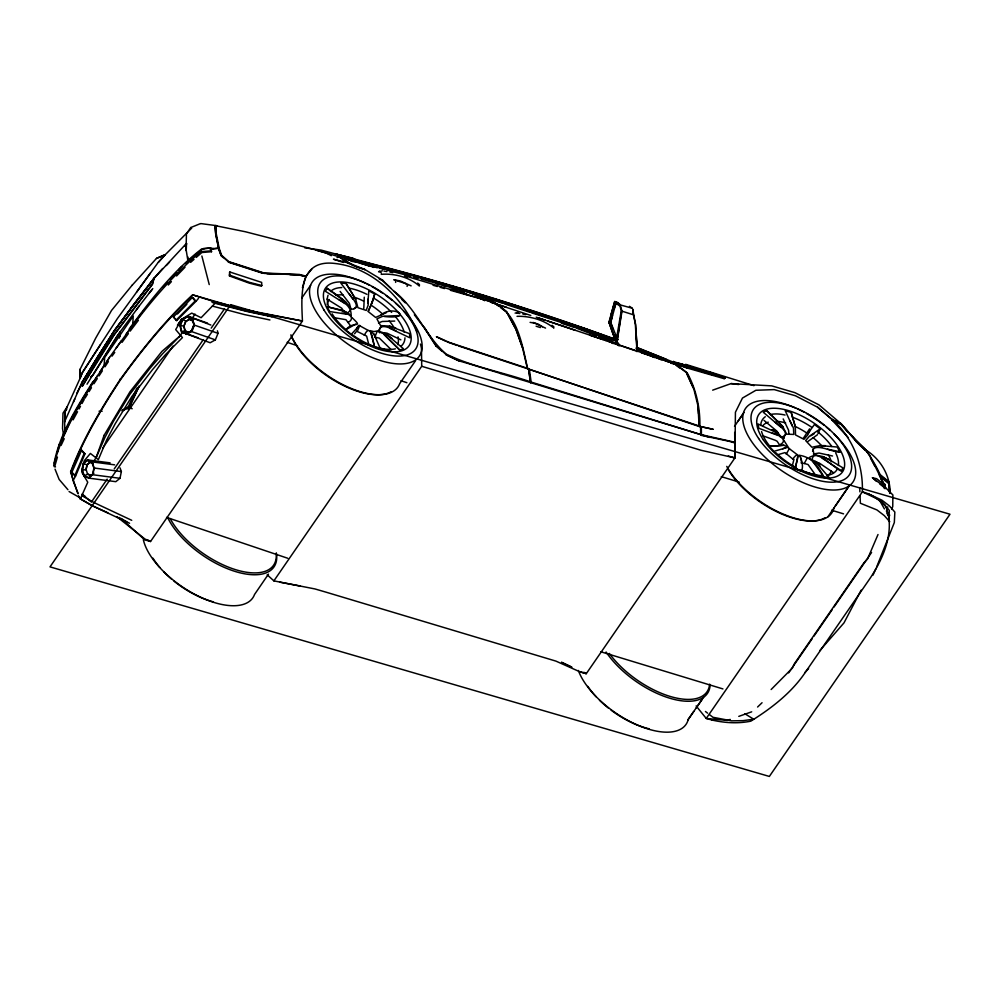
<?xml version="1.0" encoding="UTF-8"?>
<svg xmlns="http://www.w3.org/2000/svg" width="1000" height="1000" viewBox="0 0 1000 1000"><rect width="100%" height="100%" fill="white"/><g stroke="black" fill="none" stroke-linecap="round" stroke-linejoin="round"><path stroke-width="1.5" d="M613.625 335.9L608.95 322.275L614.587 301.625L617.612 302.425L620.625 305.012L632.375 308.275L629.45 306.312M368.062 299.075L368.188 305.05L366.188 310.413L357.925 307.7L355.688 299.275L346.087 283.438L340.85 283.125L353.125 299.288M79.713 379.113L64.662 412.325L64.975 420.875L81.762 383.125L97.7 356.7L114.637 330.363L133.963 304.088L154.15 278.05L162.662 268.512M80.213 369.137L79.975 378.5L80.113 369.275L95.675 338.175L111.538 310.438L132.188 285.175M610.725 322.4L609.425 323L613.812 334.988L616.312 339.75L617.612 339.712L610.725 322.4L616.125 302.55L618.587 303.6M64.975 420.675L65.113 412.725L64.85 421.925M613.325 334.663L609.138 322.337L614.963 302.663L620.087 306.112L621.213 311.112L616.312 339.75M699.862 426.425L713.05 429.288L699.862 426.425C700.275 407.775 696.15 389.212 687.163 372.812L675.438 363.925L665.438 360.688L651.938 354.062M890.175 493.15C890.25 475.712 880.788 459.162 865.9 450.1L854.95 439.688L841 423.65L831.862 419.263L817.638 407.25L795.462 395.788L774.212 389.6L755.888 390.275L742.463 398.062L735.425 412.238L734.912 457.925L586.287 673.662L579.675 671.7L555.887 661.1L325.913 592.137L314.988 588.95L273.875 580.875L267.188 574.8M651.963 354.35L651.988 353.5L637.013 347.463M364.275 297.188L363.787 308.45M186.225 250.662L186.5 243.562M652.663 354.637L652.7 353.738L687.837 368.162L665.438 360.688M64.55 420.575L64.95 432.225M888.8 520.938L889.325 510.425C882.288 502.113 873.138 494.525 862.35 491.863C863.3 465 853.062 438.1 832.763 420.125L817.638 407.25M881.125 501.225L885.175 505.075C895.925 529.7 883.85 557.663 870.05 578.362L805.525 672.025C791.963 692.5 771.488 708.25 750.788 721.175C737.85 723.787 724.663 722.962 711.862 720L706.25 718.45L696.125 705.95M788.95 434.363L788.562 430.163L783.188 418.925M104.125 366.075L104.663 357.488L133.238 316.012L132.7 324.613M338.888 299.55C345.863 302.925 351.838 308.188 351.075 315.925C346.562 309.95 334.825 308.837 327.15 306.688L345.75 311.825M119.4 338.062L120.062 332.075L119.637 336.525M379.562 332.8C377.875 321.763 391.1 328.188 396.213 331.125M128.412 407.312L129.113 407.875M119.787 332.262L119.4 336.75L119.875 332.35L93.012 375.15L90.525 376.95M128.1 409.312L128.275 407.425L123.138 410.188M884.737 487.962L885.062 484.525L882.9 482.625M553.725 328.237L553.825 326.825L552.075 325.288M611 314.825L614.825 301.413L620.288 305.2L621.987 311.175L616.975 341.875L619.2 344.55M621.638 311.087L616.975 341.875L616.438 341.2M812.562 451.35C813.55 441.425 835.875 453.762 840.037 451.95L837.175 447.025L819.912 445.588M815.35 461.488L828.775 477.137L823.938 477.013C817.688 465.475 811.475 456.95 799.087 455.25C802.962 459.725 805.362 477.987 795.5 467.375C796.538 462 801.712 447.562 792.738 459.05L785 452.6L777.675 454.775M93.925 473.212L88.6 477.688L84.3 475.8L82.188 469.938L83.525 463.525L87.5 460.312L91.812 462.2L93.912 468.062L92.587 474.487L88.637 478.113L84.125 476.138L81.912 469.988L83.3 463.25L87.475 459.9L110.125 462.875M93.325 463.837L90.037 462.4L87 464.85L85.988 469.75L82.188 469.938M87.475 459.9L91.988 461.875L94.2 468.025L92.812 474.75L119.987 478.312L121.375 471.587L120.05 467.9M82.45 386L97.013 361.062L113.85 334.862L152.3 284.075L153.988 278.363L114.338 330.5L81.6 382.95L82.325 386.112L114.262 334.825L152.5 284.337L153.988 278.363L148.025 286.375M368.625 343.85L366.637 336.1L357.25 331.463L359.738 325.4L358.612 325.425L356.6 328.75M612.463 315.4L610.675 322.638L612.7 328.525M792.325 465.788L793.95 459.338L792.738 459.05M57.2 452.95L59.425 444.087M54.112 463.075C59.875 433.1 77.112 407.088 92.95 381.525M812.138 459.725C813.538 445.487 838.587 472.312 841.513 470.825L822.138 458.2M886.525 511.3L887.763 506.85M121.25 518.6L144.662 539.788L150.538 541.5L302.425 321.025C301.413 296.05 298.012 258.938 334.963 263.463C372.688 267.663 402.688 297.962 417.113 331.512M886.488 511.125L887.325 508.137M801.025 462.837L804.275 463.488L807.25 457.962M367.85 303.4L368.812 290.812L374.75 294.075L372.587 301.562L367.975 311.388L375.625 317.45L386.475 312.575M57.45 457.025L54.913 465.812L55.5 466.975M302.4 287.787L305.725 276.525L299.175 274.837L264.1 273.387L228.55 261.938L221.088 255.375L218.45 248.438L209.938 248.675M807.887 433.625L814.438 424.5L820.238 428.862L817.987 433.6M82.325 386.112L81.825 382.938L97.825 356.75L114.775 330.15L134.05 304.175M797.725 456.35L795.5 467.375M77.812 493.562L70.575 471.863C82.8 439.162 100.775 409.175 119.812 380.05L120.175 379.062M380.712 326.962L378.363 330.962L386.2 334.05L403.438 348.738L399.725 350.163L384.338 334.812M614.113 308.663L616.25 302.613M878.012 534.513L867.537 558.975L863.95 562.788L794.35 663.812L792.387 668.062L771.137 689.525M888.7 517.938L889.712 515.075M891.737 509.363L892.75 506.5L892.887 494.963L885.588 487.7L872.463 477.725L876.625 478.713L884.287 484.775L884.35 487.562L885.588 487.7L884.112 488.025L884.013 485.15L879.45 474.9L880 474.475L889.188 481.95M372.375 301.65L368.537 311.075M186.275 334L192.375 330.325L186.275 334L181.725 331.688L180.287 325.637L182.8 319.413L187.8 316.65L192.338 318.988L194.288 325.575L192.338 318.988M188.55 332.425L185.087 330.65L183.988 326.037L185.9 321.287L189.713 319.188L193.188 320.962M191.262 331.25L193.775 325.025M186.238 334.425L191.475 331.538L194.1 325.012L218.012 333.338L215.375 339.862L210.15 342.75L181.475 331.987L179.963 325.65L182.6 319.125L187.838 316.238L207.525 323.088M74.775 475.737L84.125 453.512L81.6 450.238L71.825 472.375L74.775 475.737L75.638 475.988L84.987 453.762L81.6 450.238M782.7 448.775L786.838 447.175L789.45 448.425L786.225 454.15M876.1 568.275L872.95 575.188M876.7 566.9L894.325 522.562L894.85 512.062L889.425 505.925L882.025 500.238L867.862 493.562M364.288 335.337C371.2 320.938 373.15 342.9 374.588 346.975L380.487 349L373.925 334.062L369.95 330.625L373.875 331.587L377.025 331.05L383.075 333.425L399.875 350.037M107.863 512.8L92.35 505.75L80.363 498.85L87.762 482.238L81.95 472.45L84.213 460.812L90.375 453.438L98.338 459.663L106.613 440.062L115.162 423.825L131.875 396.45L152.513 369.625L165.475 354.637L182.438 337.6L175.7 329.588L181.762 319.212L191.737 313.1L201.112 317.712L215.087 303.3L246.612 311.413L272 316.775M841.513 470.825L842.862 467.812L829.35 459.787L822.9 456.575L814 454.688L812.975 448.9M73.475 401.925L74.763 399.087M139.037 386.488L128.988 408.275M122.1 410.337L128.15 407.088L136.912 388.125M128.775 408.1L138.887 386.213M358.537 326.375L351.312 334.3L345.65 329.812L355.675 324.113M61.062 445.438L64.225 438.713M62.088 438.488L70.775 420.262M262.538 273.212L228.412 262.188L228.7 261.588L221.65 255.362L219.163 248.238L216.238 233.663L215.8 225.712M76.8 393.338L81.8 383.25M377.137 331.438L374.787 337.2L379.338 338.1L391.025 349.487M73.088 419.875L77.537 411.712M79.013 408.988L80.5 406.262M81.975 403.55L84.2 399.462M734.7 432.375L734.912 457.925L701.125 450.288L421.712 366.287L273.875 580.875M861.125 590.163L844 622.863L819.75 650.65M73.525 479.762L75.188 476.825M72.1 417.45L74.412 413.425M75.938 410.737L80.55 402.688M82.088 400L83.612 397.325M809.95 430.363L807.638 435.037L804 439.325L795.487 434.925L795.362 426.912L791.188 412.4L785.263 410.775L792.412 426.312M87.025 384.188L117.075 335.962L139.288 305.925M349.263 293.925C352.463 298.512 362.312 308.275 351.075 309.35C347 300.613 335.462 294.325 327.2 288.325L325.45 291.3L344.913 303.575M85 398.162L87.425 394.237M89.038 391.625L91.463 387.713M341.788 313.3C347.837 312.337 356.3 318.012 348.05 322.475L350.175 325.312M84.425 396.037L88.488 389.625M90.925 385.788L92.55 383.225M100.425 344.613L82.325 372.8L79.975 378.5L82.263 372.625L117.387 318.587L158.412 262.1L165.3 254.575L156.575 258.312L132.1 285.312M93.888 383.8L97.287 378.575M98.987 375.962L102.4 370.75M104.95 366.838L108.362 361.613M93.35 381.938L97.613 375.475M100.162 371.6L105.275 363.837M106.975 361.262L109.525 357.375M64.662 412.325L66.838 409.062M67.325 406.662L62.987 413.15L62.538 428.537L63.487 434.525M200.188 223.725L190.712 227.562L186.438 233.962L186.05 249.262L187.975 261.212M268.45 574.15L254.513 594.513A65.1 30.775 34.4 0 1 198.062 596.025A65.1 30.775 34.4 0 1 143.338 539.712M734.513 426.3L744.013 412.488M737.925 421.325L743.337 413.425M827.862 516.862L849.725 485.037M849.05 485.975L835.113 506.3M803.375 438.237L809.575 428.875M93.837 461L96.475 457.175M102.638 448.225L173.025 346.05M179.188 337.1L182.712 332M192.387 317.95L195.025 314.113M229.412 272.712L229.887 272.013L261.637 282.387L261.812 285.5L261.325 286.2L249.25 283.137L229.488 275.963L229.438 273.788M229.488 275.963L229.887 272.013M91.312 502.175L107.175 479.137M114.237 468.9L203.275 339.663M211.213 328.137L224.438 308.95M468.1 295.35L460.8 290.338L447.525 285.125L435.838 281.675L434.975 282.925L446.662 286.375L442.438 285.15M619.237 345.925L607.188 338.288L606.325 339.55L599.1 336.788M788.625 672.887L812.2 638.663M813.95 636.125L832.288 609.513M834.038 606.975L871.575 552.475M177.425 325.275L181.775 319M177.65 325.387L182.062 319.025M301.688 298.163L310.587 285.325M415.613 360.613L399.725 383.55A65.1 30.8 34.7 0 1 347.825 387A65.1 30.8 34.7 0 1 290.912 334.8M687.675 720.263L702.312 699.062M696.263 707.837L703.562 697.3M693.725 711.475L688.25 719.362A65.1 30.688 34.8 0 1 636.325 724.575A65.1 30.688 34.8 0 1 578.337 670.45M116.025 348.225L121.475 340.625M126.025 334.3L129.662 329.237M136.575 292.137L150.312 273.15M112 356.175L114.738 352.413M122.013 342.375L128.375 333.6M119.9 379.913L120 379.787C141.812 349.538 165.25 320.387 192.537 294.837L213.637 301.45L268.975 315.625M129.262 328.825C150.688 300.012 172.963 271.087 201.575 249.013L210.725 248L211.513 251.725L201.85 252.525L196.238 257.425M130.562 328.025L132.375 325.588M136 320.712L141.438 313.4M775.3 422.2C778.438 425.4 789.262 431.863 784.175 436.587C785.35 444.45 775.662 427.55 771.812 430.012M130.188 331.1L138.375 320.325M354.55 333.775L356.962 330.775L357.25 331.463M136.488 309.538L151.975 289.575M134.975 302.987L147.1 287.562M149.213 293.137L152.8 288.612M772.362 433.125C778.213 433.9 789.375 440.6 779.525 444.888L777.1 441.262L775.413 440.337L762.588 435.688M143.387 310.963L145.338 308.538M196.287 301.05L198.538 298.3M311.812 269.05L305.725 276.525M154.088 278.325L186.5 243.35M158.488 262.262L165.275 254.675L156.463 258.45M163.175 287.05L167.312 282.488M170.4 279.062L176.6 272.225M178.663 269.938L181.762 266.512M216.737 225.938L245.425 231.762L314.312 249.513L338.425 256.6L353.025 265.475M168.3 285.012L171.4 281.625M176.562 275.988L185.012 267.25M166.312 265.512L169.537 262.1M184.537 246.2L186.675 243.925M173.412 316.975L192.288 297.538L193.15 297.787L195.987 301.3L176.725 320.6L173.412 316.975L176.725 320.6M177.413 313.988L186.85 304.262M804.725 672.725L808.612 668.587M165.763 254.213L190.85 228.938M175.863 320.35L195.125 301.05L195.987 301.3M672.562 362.362L673.487 361.5L693.325 368.612M724.212 378.663L725.037 377.887L724.237 378.688L687.812 368.212L675.387 363.462M672.588 362.388L673.487 361.5M757.588 707.025L762.05 702.738M350.5 310.325L347.375 313.2M683.275 365.662L699.737 370.15M190.625 262.337L194 259.387M185.3 263.525L201.85 249.55L203.975 248.738M221.65 255.362L221.15 255.787L223.225 257.625M728.65 441.163L700.75 435.25L700.675 434.525L531.15 382.075L530.525 382.6L528.638 369.225M807.775 441.538L817.425 434.775M93.05 473.812L91.025 475.45L87.725 474.012M119.987 478.312L115.812 481.675L88.637 478.113M820.238 428.862L809.45 436.2L805.65 440.562L811.875 447.238L820.05 445.6L825.438 445.637M90.175 462.188L87.137 464.625L86.125 469.538L87.6 474.225L90.887 475.662M700.75 435.25L701.425 434.7L701.325 426.637M381.1 314.862C394.212 304.05 414.312 319.725 384.4 316.512M785.575 434.725L782.237 437.25M813.525 455.737C801.188 459.338 819.425 459.513 819.912 466.175M636.987 351.675L635.388 324.837L632.75 309.088L633.138 314.7L621.987 311.175M345.863 329.85C353.113 320.25 364.237 329.212 351.925 317.538M203.275 248.538L210.725 248L211.513 251.725M814.212 433.713L810.812 435.825M353.913 308.775L356.075 307.438M786.275 447.75L773.938 451.337L769.338 446.4L783.763 445.238L788.15 447.025L783.913 440.425M378.475 322.962L382.25 321.463L394.725 321.075M443.612 284.538L439.025 283.238M122.163 411L128.25 407.713M782.288 425.988L766.7 410.562L763.3 412.275L780.738 427.062M84.3 475.8L87.6 474.225M210.987 249.237L218.512 248.038L220.675 254.412M823.938 477.013L812.812 461.475M337.038 257.6L339.175 256.812L353.775 265.712M712.675 390.15L731.1 383.587L771.75 385.875L794.912 392.663L819.013 404.888L841 423.65M730.188 719.412L727.325 720.425L706.25 718.45L862.35 491.863L879.275 499.85L884.425 508.925M738.787 716.375L751.688 711.825M813.388 454.025L819 453.038L832.513 456M181.725 331.688L185.087 330.65M382.413 270.775L378.587 271.825L379.475 271.175L381.287 272.987M417.688 283.062L419.438 284.6L419.325 286.012C409.487 277.25 394.312 273.225 381.238 274.325M515.1 313.113L517.75 312.475M407.062 286.388L407.638 285.175L405.15 283.412L393.938 279.788M711.862 720L717.55 718.775M517.038 316.337C529.438 315.9 543.188 319.713 552.975 327.362M374.588 346.975L370.913 333.188M769.513 446.45L783.938 445.262M210.275 249.088L211.3 249M609.425 323L610.712 322.9M382.212 332.612L386.938 333.125L400.875 339.837M399.988 315.512L382.625 316.312L376.875 318.875L380.575 325.588L389.525 326.125L395.9 328.113M211.062 250.837L200.925 251.675C165.05 281.488 136.788 319.163 109.85 356.938C87.65 390.975 64.037 425.625 53.675 465.412L54.35 466.825M210.738 248.6L213.438 248.538M616.487 339.625L617.775 339.6M344.4 259.113L360.1 261.325L397.562 271.125M350.95 261.15L379.2 266.525L435.838 281.675M347.038 314.275L329.575 311.512L327.15 306.688M337.725 256.663L343.275 256.75L374.45 264.762C455.875 285.7 536.175 310.925 615.237 339.475M99.062 411.213L102.137 411.262M216.925 225.738L215.138 225.6L215.613 233.637L218.512 248.038M215.35 226.2L215.7 232.787L215.35 226.2L216.55 226.388L216.287 225.625L200.65 223.562M267.025 273.775L276.188 274.15M289.938 274.713L299.775 275.125L304.075 276.3M442.9 284.325C457.612 286.913 472.525 291.812 484.725 300.712M814.55 461.812L819.137 462.95L833.538 472.663M490.225 301.8C517.413 310.012 522.038 344.85 527.712 368.812L700.688 427M180.287 325.637L183.988 326.037M731.1 383.587L738.662 384.525M91.988 461.875L114.637 464.837M94.2 468.025L121.375 471.587M334.975 317.812L345.925 319.688L348.05 322.475M304.8 247.838L321.375 250.15L374.288 264.425C455.913 285.387 536.4 310.738 615.65 339.325M584.812 387.925L700.588 426.45L700.675 434.525M383.925 271.038L386.95 271.562M389.975 272.1L393 272.625M394.2 279.862L400.25 280.925L411.138 285.863M516.812 313L519.837 313.538M522.863 314.062L525.887 314.587M530.1 322.362L534.637 323.15L545.538 328.1M300.338 586.05L279.862 582.188M359.225 262.987C394.75 272.075 432.425 277.638 465.2 294.363M347.962 259.812L384.2 268.363M827.5 449.2L840.025 451.737M270.363 316.038L246.663 311.025L212.288 301.938M269.938 319.975L244.55 314.6L212.375 306.087M245.95 309.837L302.425 321.025L253.775 311.887M342.9 257.312L353.125 259.587M527 366.838L522.375 347.163L515.962 329.162L506.613 311.637L494.812 302.762L450.363 290.275M727.913 440.938L734.837 442.962M701.425 434.7L734.825 442.25M709.975 437.425L530.525 382.6L528.575 368.675L449.462 342.488L436.388 336.712L445.737 341.25M728.275 456.012L734.912 457.925M353.325 258.3L335.4 253.938L354.875 259.113M93.912 468.062L94.938 468.325M228.263 305.15L192.975 294.938C165.963 320.675 142.113 349.438 120.487 379.812L120.175 380.275C101.062 409.312 83.325 439.412 70.975 472.013L73.362 481.488L78.238 493.688M261.812 285.5L249.725 282.438L229.975 275.262M394.338 272.038L410.838 276.35M413.837 277.137L418.325 278.312M778.3 435.525L758.825 428.288L758.062 423.975L777.925 433.35M379.8 268.175L384.162 269.337M387.062 270.1L392.887 271.65M374.075 264.975L390.275 269.375M393.225 270.175L396.175 270.975M387.05 269.15L391.337 270.312M804.275 463.488L808.025 464.513L815.938 475.562M305.912 276.125L299.363 274.45L264.225 273.038L228.7 261.588M445.9 284.95L459.137 288.65L474.263 294.462M421.2 279.088L433.6 282.538M419.288 277.038L438.225 282.35M420.55 277.162L443.762 283.7M420.05 277.9L432.488 281.4M433.862 281.788L436.45 282.512M433.038 285.262L437.388 286.5M315.625 250.025L326.1 253.025L331.325 255.7M692.337 368.2L718.662 375.588L694.4 367.837M712 374.487L684.85 365.988M712.075 374.65L684.3 366.025M442.587 283.575C501.012 300.4 559.025 319.037 615.988 340.3M452.938 287.238L470.938 292.45M435.387 283.113L439.613 284.337M458.862 289.2L473.762 293.538M440.037 287.288L444.462 288.562M699.425 369.975L715.088 374.613L702.175 371.175M684.737 366.087L696.488 369.513M700.938 370.812L713.5 374.462M470.213 364.113L458.7 360.8L446.087 354.837M84.125 453.512L84.987 453.762M71.825 472.375L75.638 475.988M678.05 362.925L691.338 366.812M684.8 365.838L698.787 369.95M701.725 370.812L706.15 372.1M695.088 368.963L710.3 373.438M664.837 360.788L674.65 363.65L686.45 372.6L693.763 388.688L698.05 406.25L698.55 413.787M465.825 291.275L470.112 292.538M405.55 276.062L494.812 302.762M699.538 370.4L685.725 365.938M684.625 365.887L693.625 368.525M670.738 363.113L674.837 364.325M579.675 671.7L586.287 673.662L583.8 672.237M530.438 381.85C502.575 372.062 472.837 367.05 446.213 354.1C425.412 336.337 416.163 308.113 394 291.225M500.65 373.512L530.875 382.65M721.275 476.65L739.163 482.088M831.625 510.225L843.55 513.85M600.662 651.725L722.938 688.925M754 385.65L685.638 364.338M389.438 326.125L409.5 333.663L409.862 337.8L389.663 328.237M469.888 364.062L500.988 373.575M472.362 292.9L531.788 312.087M212.213 302.387L215.087 303.3M536.112 326.213L540.363 327.562M531.05 311.212L584.738 328.5L615.275 339.825M709.087 372.975L716.55 375.675M530.625 311.762L583.663 329L614.538 340.688M531.325 312.762L576.362 327.4L606.725 338.963L613.625 343.075M561.438 323.263L574.513 327.512M377.125 267.75L360.15 262.387L373.475 266.737M364.288 264.237L373.975 267.4M359.775 262.938L370.138 266.312M499.288 300.738L529.612 310.738M504.725 304L529.85 312.275M343.5 262.512L333.45 259.2L348.7 263.012L365.025 269.613L383.45 280.663M356.413 266.775L365.025 269.613L354.35 265.938M490.35 301.988L506.463 307.325M536.188 317.175L545.9 320.4M490.913 302.25L530.788 315.45M538.162 317.887L545.55 320.337M532.962 322.425L538.488 324.25L542.35 326.788M458.65 345.988L527 368.562L526.925 366.287M547.025 320.825L603.075 339.55M527.712 368.812L565.662 381.512M567.137 382L583.337 387.425M709.287 372.075L725.013 377.875M547.288 320.863L575.275 330.288M590 335.25L606.2 340.712M287.175 342.312L297.512 345.8M400.962 380.7L406.875 382.7M166.55 517.375L287.738 558.263M505.188 303.325L454.862 287.225L470.575 291.863L488.013 298.675L495.825 303.375M709.938 372.587L683.713 364.888L691.275 368.088M475.238 294.037L503.25 303.5M476.312 295.113L492.525 300.587M604.55 340.037L655.65 357.362M607.675 341.213L635.525 350.75M641.388 352.762L663.375 360.288M187.838 316.238L210.888 325.037M191.475 331.538L215.375 339.862M181.475 331.987L198.35 337.863M447.075 341.887L457.2 345.475M576.825 326.725L607.188 338.288M575.962 327.975L596.2 335.688M83.525 463.525L87 464.85M458.888 288.2L474.012 294.012L482.75 299.675M666.35 359.438L636.962 347.762M475.913 294.812L483.175 297.65M132.2 408.75L128.15 407.088M636.763 348.025L652.025 354.188L661.3 359.45M723.713 377.35L725.037 377.887L688.238 367.163M635.938 348.137L655.662 357.212M636.812 349.45L654.463 357.537M657.038 357.837L661.188 359.712M404.5 276.163L407.225 277.387M82.15 494.95L84.838 496.163M832.763 420.125L841.775 424.412L855.588 440.325L867.025 451.75M831.862 419.263L832.1 420.125L841.1 424.475L848 432.438M459.062 360.863L446.45 354.875L435.8 345.312L424.312 327.35M561.812 662.5L570.925 666.812M561.5 662.225L571.912 667.175M131.725 520.312L94.513 502.825L81.8 495.637M129.562 523.25L92.163 505.712L80.225 498.825L78.513 496.112M368.088 330.35L359.663 325.712M822.862 456.587L829.35 459.787M193.038 321.163L189.562 319.387L185.75 321.488L183.825 326.25L184.925 330.863L188.4 332.638L192.213 330.538L194.137 325.788L192.6 318.675M379.175 278.913L383.188 281L390.75 288.163M148.162 540.25L150.538 541.5L144.913 539L116.737 516.587M119 517.45L126.75 521.775M69.075 491.55L81.075 498.35M182.8 319.413L185.9 321.287M327 299.075L341.637 308.163L345.062 312.975M342.6 259.675L349.2 263.7M744.938 713.812L753.713 719.212L743.075 720.65L731.625 720.85L712.925 717.275L709.712 714.8M475.5 295.262L480.487 298.5M797.075 454.538L789.275 448.675M609.362 341L613.225 343.65M327.188 288.325L345.788 302.087M496.175 304.3L498.512 306.062M500.863 307.825L506.712 312.225L515.325 328.35M676.012 365.213L679.525 367.875M386.2 334.1L391.95 338.475M705.438 711.5L707.575 713.15M879.862 484.05L884.35 487.562M889.013 483.787L880.05 476.55L879.45 474.9L888.763 482.45L889.762 492.8M882.237 482.6L884.375 484.325L884.725 488.625M764 420.387L777.212 431.438L780.088 436.8M87.5 460.312L90.037 462.4M217.775 248.275L218.45 248.438M414.35 314.775L424.3 327.912L436.138 346.15L441.662 350.975M82.2 493.975L90.175 501.15M872.463 477.725L876.5 481.413M766.737 410.6L782.45 426.163L786.712 434.175L793.775 434.425L793.475 428.1L790.15 421.112M190.712 227.562L191.663 228.463M401.938 299.625L405.312 302.825M383.162 281.025L405.475 302.35M856.012 441.475L864.862 449.95L851.287 435.562M851.05 435.337L864.975 449.25M855.037 440.138L865.225 449.5L869.987 456.037L884.287 484.775M832.1 420.125L848.4 437.775M889.762 521.75L884.325 515.625L876.938 509.938L860.375 503.237L860.075 496.125M67.925 489.7L59.138 479.438L55.038 469.137M867.962 452.575C860.562 442.812 873.875 460.25 880 474.475M616.638 341.925L618.688 344.45M791.188 412.4L795.45 427.2M192.288 297.538L195.125 301.05M340.125 291.425L349.363 303.35L350.938 308.975M187.8 316.65L189.713 319.188M346 283.337L355.7 299.337M78.675 496.213L80.363 498.85M374.75 294.075L371.012 305.138A41.212 19.5 34.7 0 1 382.975 314.438M782.463 426.225L783.475 427.975M886.637 512.812L888.1 515.4M374.025 334.237L376.4 338.675M615.1 334.925L617.737 339.875M870.45 457.912L874.613 465.75M613.8 335.938L617.05 344.025M616.763 344L613.837 336.525M686.562 373.2L693.225 387.887M881.237 479.212L884.212 485.85M435.8 345.312L436.138 346.15M516.038 329.688L522.438 347.675M209.237 284.575L201.875 256.012M217.413 330.8L218.012 333.338M420.513 344.075L421.463 348.225L421.712 366.287M633.425 314.488L635.688 324.625L636.938 347.775M395.513 281.65L395.675 282.413M215.775 234.112L218.738 248.7M699.125 426.2L698 405.75M187.8 256.85L188.3 259.875M800.863 457.987L801.475 461.838M64.688 428.062L65.4 432.638M529.288 368.913L531.15 382.075M888.763 482.45L889.7 493.438M885.062 484.525L885.4 488.562M637.487 351.025L635.837 329.688M698.75 416.8L699.25 424.338M859.712 487.587L859.9 491.85M391.037 391.788A63.8 30.188 34.7 0 1 337.475 382.388A63.8 30.188 34.7 0 1 291.312 336.062M403.988 311.363A65.1 30.812 34.7 0 1 400.375 363.95A65.1 30.812 34.7 0 1 316.288 311.9A65.1 30.812 34.7 0 1 347.612 276.475M348.925 276.837A65.1 30.812 34.7 0 1 365.562 283.275M366.95 283.95A65.1 30.812 34.7 0 1 369.525 285.275M372.137 286.688A65.1 30.812 34.7 0 1 382.463 293.075M386.138 295.663A65.1 30.812 34.7 0 1 392.075 300.25M395.513 303.175A65.1 30.812 34.7 0 1 399.862 307.175M276.163 553.3A63.8 30.125 34.4 0 1 234.112 569.2A63.8 30.125 34.4 0 1 170.225 518.587M213.363 601.875A58.062 27.438 34.4 0 1 174.025 581.15M171.637 579.175A58.062 27.438 34.4 0 1 163.95 572.013M159.787 567.45A58.062 27.438 34.4 0 1 152.963 558.175M276.388 553.112A65.1 30.75 34.4 0 1 234.037 571.1A65.1 30.75 34.4 0 1 167.838 517.962M709.638 684.137A63.8 30.087 34.7 0 1 669.712 696.3A63.8 30.087 34.7 0 1 609.338 653.45M649.212 728.825A58.062 27.387 34.7 0 1 611.112 710.163M608.638 708.263A58.062 27.387 34.7 0 1 599.475 700.212M596.163 696.825A58.062 27.387 34.7 0 1 587.812 686.363M710.15 684.688A65.1 30.7 34.7 0 1 668.7 697.887A65.1 30.7 34.7 0 1 606.087 652M825.05 517.775A63.8 30.25 34.4 0 1 775.45 511.087A63.8 30.25 34.4 0 1 727.887 468.925M834.05 433.988A65.1 30.863 34.4 0 1 832.237 490A65.1 30.863 34.4 0 1 746.038 431.675A65.1 30.863 34.4 0 1 795.85 408.125M797.337 408.8A65.1 30.863 34.4 0 1 803.863 412.038M806.5 413.488A65.1 30.863 34.4 0 1 824.038 425.225M826.388 427.125A65.1 30.863 34.4 0 1 829.8 430.037M833.95 508.038A65.1 30.863 34.4 0 1 786.225 515.325A65.1 30.863 34.4 0 1 726.762 466.388M395.363 348.837A44.875 21.225 34.7 0 1 380.25 348.212M372.113 345.65A44.875 21.225 34.7 0 1 352.137 334.588M346.062 329.762A44.875 21.225 34.7 0 1 332.137 313.837M328.888 307.312A44.875 21.225 34.7 0 1 328.05 295.25M330.45 291.512A44.875 21.225 34.7 0 1 341.788 287.562M348.913 288.137A44.875 21.225 34.7 0 1 366.9 294.325M373.625 298.05A44.875 21.225 34.7 0 1 391.662 312.4M395.875 317.15A44.875 21.225 34.7 0 1 404.2 332.15M404.95 337.825A44.875 21.225 34.7 0 1 400.662 346.475M327.188 304.662A41.212 19.5 34.7 0 1 329.113 299.462M335.962 295.35A41.212 19.5 34.7 0 1 342.938 294.862M353.9 297.075A41.212 19.5 34.7 0 1 363.5 301.038M389.188 320.887A41.212 19.5 34.7 0 1 394.012 327.512M398.013 336.875A41.212 19.5 34.7 0 1 397.762 344.588M837.038 469.55A44.875 21.275 34.4 0 1 827.262 475.35M821.663 475.613A44.875 21.275 34.4 0 1 800.95 469.95M794.175 466.463A44.875 21.275 34.4 0 1 775.638 452.575M770.175 446.662A44.875 21.275 34.4 0 1 761.562 431.562M760.725 425.475A44.875 21.275 34.4 0 1 765.288 416.737M770.45 414.525A44.875 21.275 34.4 0 1 785.088 415.037M792.337 417.175A44.875 21.275 34.4 0 1 811.7 427.275M817.95 431.95A44.875 21.275 34.4 0 1 831.838 446.512M835.725 452.975A44.875 21.275 34.4 0 1 838.413 465.462M762.825 425.725A41.212 19.538 34.5 0 1 768.25 422.163M776.725 421.3A41.212 19.538 34.5 0 1 785.638 422.912M795.2 426.475A41.212 19.538 34.5 0 1 807.487 433.488M813.213 437.775A41.212 19.538 34.5 0 1 822.5 446.737M828.438 454.988A41.212 19.538 34.5 0 1 831.363 461.7M831.375 471.05A41.212 19.538 34.5 0 1 827.962 475.337M104.087 435.337L95.962 458.075L104.887 437.55L113.425 421.3L129.938 394.212L149.738 368.6L162.7 353.625L180.3 335.65L161.9 351.413L130.013 391.737L104.087 435.337M230.65 304.662L50 566.875L769.35 776.438L950 514.225L230.65 304.662M681.875 364.288L680.325 363.8L689.825 367.413L681.875 364.288M323.988 310.012A58.062 27.487 34.8 0 0 410.925 353.325A58.062 27.487 34.8 0 0 368.875 284.688A58.062 27.487 34.8 0 0 323.988 310.012M328.837 311.625A50.738 24 34.7 0 0 404.85 349.5A50.738 24 34.7 0 0 368.175 289.6A50.738 24 34.7 0 0 328.837 311.625M758.637 438.512A58.062 27.513 34.5 0 0 845.763 478.55A58.062 27.513 34.5 0 0 799.55 409.675A58.062 27.513 34.5 0 0 758.637 438.512M763.375 439.888A50.738 24.05 34.5 0 0 839.538 474.875A50.738 24.05 34.5 0 0 799.188 414.712A50.738 24.05 34.5 0 0 763.375 439.888"/></g></svg>
